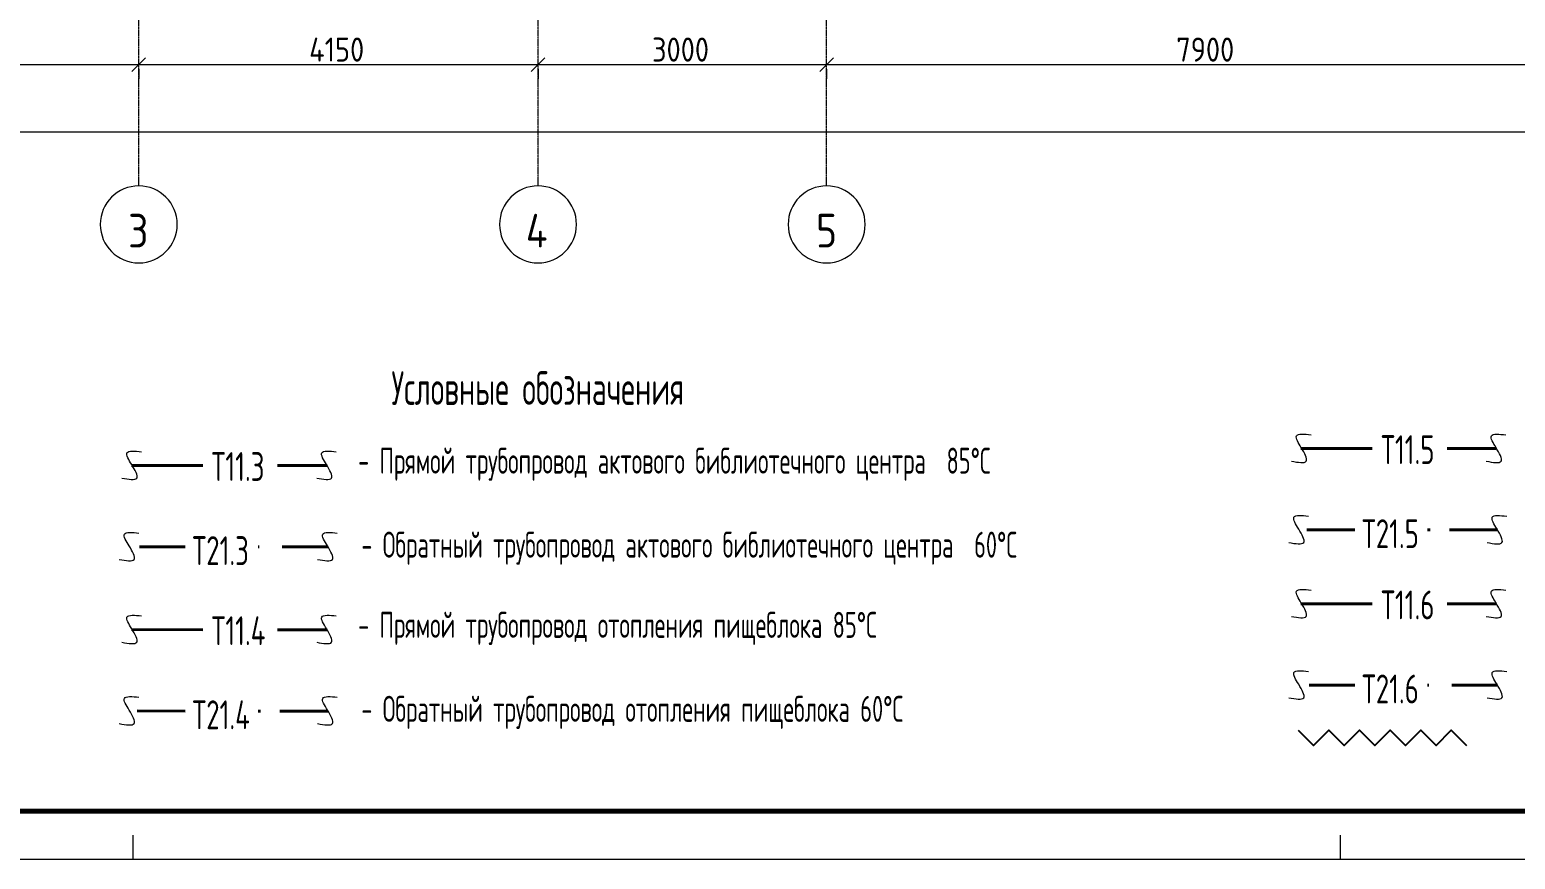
# Model space of a CAD drawing. Header units: millimetres. Extents: x -3929 to 624051, y 52832 to 514950.
# Drawn here: x 173525 to 188967, y 313246 to 321869 of the extents above; entities that cross this region are included whole.
import ezdxf

# ---------------------------------------------------------------- set-up
doc = ezdxf.new("R2010")
doc.units = ezdxf.units.MM
for name, pattern in [('ADSK_Линия сетки', [25, 20, -2.5, 0, -2.5]), ('GOST2.303 4', [7, 5, -2, 0]), ('Hidden', [7.14375, 4.7625, -2.38125])]:
    doc.linetypes.add(name, pattern=pattern)
for name, color, linetype in [('9_Форматы', 7, 'Continuous'), ('стояки', 7, 'Continuous'), ('т21.4', 142, 'Continuous')]:
    doc.layers.add(name, color=color, linetype=linetype)
for name, color, linetype, lineweight in [('_надписи ОВ', 7, 'Continuous', 20), ('ОВ-ИЗОЛЯЦИЯ', 7, 'Continuous', 25), ('ОВ-рамка', 7, 'Continuous', 30), ('Оси', 253, 'Continuous', 9), ('Размеры', 7, 'Continuous', 9)]:
    doc.layers.add(name, color=color, linetype=linetype, lineweight=lineweight)
for name, color, linetype, true_color in [('т11.1', 1, 'Continuous', 0xff0000), ('т11.3', 7, 'Continuous', 0xb82e00), ('т11.4', 7, 'Continuous', 0xd600d6), ('т11.5', 7, 'Continuous', 0x750000), ('т21.1', 5, 'Continuous', 0x0000ff), ('т21.3', 7, 'Continuous', 0x005c45), ('т21.5', 7, 'Continuous', 0x000061)]:
    doc.layers.add(name, color=color, linetype=linetype, true_color=true_color)
doc.styles.add('GOST Common', font='GOST_Common.ttf', dxfattribs={"width": 0.9, "height": 350})
doc.styles.add('GOST Common_1', font='GOST_Common.ttf', dxfattribs={"width": 0.9, "height": 250})
doc.styles.add('СТИЛЬ', font='simplex.shx', dxfattribs={"width": 0.65})

# ---------------------------------------------------------------- blocks, each defined once
blk = doc.blocks.new('3 этаж')
at = {"color": 253, "linetype": 'ByBlock', "lineweight": 0}
for p, q in [((365327, -88779), (365468, -88637)), ((365468, -88637), (365327, -88779)), ((369477, -88779), (369618, -88637)), ((369618, -88637), (369477, -88779)), ((372477, -88779), (372618, -88637)), ((372618, -88637), (372477, -88779))]:
    blk.add_line(p, q, dxfattribs=at)
at = {"layer": 'Оси', "color": 253, "linetype": 'ADSK_Линия сетки', "lineweight": 0}
for p, q in [((365398, -89970), (365398, -42931)), ((369548, -89970), (369548, -65189)), ((372548, -89970), (372548, -65189))]:
    blk.add_line(p, q, dxfattribs=at)
at = {"layer": 'Оси', "color": 253, "lineweight": 0}
for centre, start, end in [((365398, -90370), 0, 180), ((369548, -90370), 0, 180), ((372548, -90370), 0, 180), ((365398, -90370), 180, 0), ((369548, -90370), 180, 0), ((372548, -90370), 180, 0)]:
    blk.add_arc(centre, 400, start, end, dxfattribs=at)
at = {"layer": 'Размеры', "color": 253, "lineweight": 0}
for p, q in [((362248, -88708), (365548, -88708)), ((365248, -88708), (369698, -88708)), ((365398, -88758), (365398, -88858)), ((365398, -88758), (365398, -88858)), ((369398, -88708), (372698, -88708)), ((369548, -88758), (369548, -88858)), ((369548, -88758), (369548, -88858)), ((372398, -88708), (380598, -88708)), ((372548, -88758), (372548, -88858)), ((372548, -88758), (372548, -88858)), ((355748, -89408), (417898, -89408))]:
    blk.add_line(p, q, dxfattribs=at)
at = {"layer": 'Оси', "color": 253, "lineweight": 0, "style": 'GOST Common', "width": 0.9}
for s, p in [('3', (365287, -90610)), ('4', (369421, -90610)), ('5', (372437, -90610))]:
    blk.add_text(s, height=350, dxfattribs=at).set_placement(p)
at = {"layer": 'Размеры', "color": 253, "lineweight": 0, "style": 'GOST Common_1', "width": 0.9}
for s, p in [('4150', (367169, -88678)), ('3000', (370733, -88678)), ('7900', (376182, -88678))]:
    blk.add_text(s, height=250, dxfattribs=at).set_placement(p)
blk = doc.blocks.new('*U2998')
at = {"layer": '9_Форматы', "color": 7, "linetype": 'Continuous', "lineweight": 9, "ltscale": 100}
blk.add_lwpolyline([(5, -5), (5, 589), (-836, 589), (-836, -5)], close=True, dxfattribs=at)
at = {"layer": '9_Форматы', "color": 7, "linetype": 'Continuous', "lineweight": 9, "ltscale": 100, "const_width": 0.5}
blk.add_lwpolyline([(0, 0), (0, 584), (-816, 584), (-816, 0)], close=True, dxfattribs=at)
at = {"layer": '9_Форматы', "color": 7, "linetype": 'Continuous', "lineweight": 15, "ltscale": 100}
for points in [[(-626, -5), (-626, -2.5)], [(-500.5, -5), (-500.5, -2.5)]]:
    blk.add_lwpolyline(points, dxfattribs=at)

msp = doc.modelspace()

# ---------------------------------------------------------------- linework, layer by layer
at = {"layer": '_надписи ОВ', "ltscale": 10}
for points in [[(186640.294, 317384.323), (186794.477, 317384.425), (186742.663, 317524.194), (186693.307, 317646.376), (186844.011, 317658.543)], [(188665.074, 317383.951), (188819.257, 317384.053), (188767.443, 317523.822), (188718.087, 317646.004), (188868.791, 317658.17)], [(174483.5, 317208.641), (174637.684, 317208.743), (174585.869, 317348.512), (174536.514, 317470.694), (174687.217, 317482.86)], [(176508.28, 317208.268), (176662.464, 317208.371), (176610.65, 317348.139), (176561.294, 317470.322), (176711.998, 317482.488)], [(186613.294, 316538.935), (186767.477, 316539.037), (186715.663, 316678.806), (186666.307, 316800.988), (186817.011, 316813.154)], [(188674.688, 316538.56), (188828.871, 316538.663), (188777.057, 316678.431), (188727.701, 316800.614), (188878.405, 316812.78)], [(174456.5, 316363.252), (174610.684, 316363.355), (174558.869, 316503.124), (174509.514, 316625.306), (174660.217, 316637.472)], [(176517.894, 316362.878), (176672.078, 316362.98), (176620.263, 316502.749), (176570.908, 316624.931), (176721.611, 316637.097)], [(186640.294, 315770.135), (186794.477, 315770.237), (186742.663, 315910.006), (186693.307, 316032.188), (186844.011, 316044.354)], [(188665.074, 315769.762), (188819.257, 315769.865), (188767.443, 315909.634), (188718.087, 316031.816), (188868.791, 316043.982)], [(174483.5, 315502.075), (174637.684, 315502.178), (174585.869, 315641.946), (174536.514, 315764.129), (174687.217, 315776.295)], [(176508.28, 315501.703), (176662.464, 315501.805), (176610.65, 315641.574), (176561.294, 315763.756), (176711.998, 315775.922)], [(186613.294, 314924.747), (186767.477, 314924.849), (186715.663, 315064.618), (186666.307, 315186.8), (186817.011, 315198.966)], [(188674.688, 314924.372), (188828.871, 314924.475), (188777.057, 315064.243), (188727.701, 315186.426), (188878.405, 315198.592)], [(174456.5, 314656.687), (174610.684, 314656.789), (174558.869, 314796.558), (174509.514, 314918.74), (174660.217, 314930.907)], [(176517.894, 314656.312), (176672.078, 314656.415), (176620.263, 314796.184), (176570.908, 314918.366), (176721.611, 314930.532)]]:
    msp.add_spline(points, degree=3, dxfattribs=at)
at = {"layer": 'ОВ-ИЗОЛЯЦИЯ', "color": 7, "linetype": 'ByBlock'}
msp.add_lwpolyline([(186711.155, 314589.004), (186870.254, 314429.905), (187029.353, 314589.004), (187188.452, 314429.905), (187347.551, 314589.004), (187506.65, 314429.905), (187665.75, 314589.004), (187824.849, 314429.905), (187983.948, 314589.004), (188143.047, 314429.905), (188302.146, 314589.004), (188461.245, 314429.905)], dxfattribs=at)
at = {"layer": 'т11.1', "color": 233, "lineweight": 40}
for p, q in [((187480.747, 315900.81), (186738.469, 315900.941)), ((188772.863, 315900.566), (188258.895, 315900.68))]:
    msp.add_line(p, q, dxfattribs=at)
at = {"layer": 'т11.3', "lineweight": 40}
for p, q in [((175323.954, 317339.315), (174581.675, 317339.446)), ((176616.069, 317339.072), (176102.102, 317339.186))]:
    msp.add_line(p, q, dxfattribs=at)
at = {"layer": 'т11.4', "lineweight": 40}
for p, q in [((175323.954, 315632.75), (174581.675, 315632.881)), ((176616.069, 315632.506), (176102.102, 315632.62))]:
    msp.add_line(p, q, dxfattribs=at)
at = {"layer": 'т11.5', "lineweight": 40}
for p, q in [((187480.747, 317514.998), (186738.469, 317515.129)), ((188772.863, 317514.754), (188258.895, 317514.868))]:
    msp.add_line(p, q, dxfattribs=at)
at = {"layer": 'т21.1', "color": 165, "linetype": 'Hidden', "lineweight": 40, "ltscale": 100, "true_color": 0x5e67af}
for p, q in [((187299.021, 315055.422), (186721.082, 315055.55)), ((188782.476, 315055.176), (188055.646, 315055.455))]:
    msp.add_line(p, q, dxfattribs=at)
at = {"layer": 'т21.3', "linetype": 'Hidden', "lineweight": 40, "ltscale": 100}
for p, q in [((175142.228, 316493.928), (174564.289, 316494.056)), ((176625.683, 316493.682), (175898.853, 316493.961))]:
    msp.add_line(p, q, dxfattribs=at)
at = {"layer": 'т21.4', "linetype": 'GOST2.303 4', "lineweight": 40, "ltscale": 100}
for p, q in [((175142.228, 314787.362), (174564.289, 314787.491)), ((176625.683, 314787.116), (175898.853, 314787.395))]:
    msp.add_line(p, q, dxfattribs=at)
at = {"layer": 'т21.5', "linetype": 'GOST2.303 4', "lineweight": 40, "ltscale": 100}
for p, q in [((187299.021, 316669.61), (186721.082, 316669.738)), ((188782.476, 316669.364), (188055.646, 316669.643))]:
    msp.add_line(p, q, dxfattribs=at)

# ---------------------------------------------------------------- block references
at = {"layer": 'ОВ-рамка', "ltscale": 100, "transparency": 33554687, "xscale": 100, "yscale": 100, "zscale": 100}
msp.add_blockref('*U2998', (237201.455, 313745.999), dxfattribs=at)
at = {"layer": 'стояки', "color": 5, "lineweight": 40}
msp.add_blockref('3 этаж', (-190738.98, 410215.433), dxfattribs=at)

# ---------------------------------------------------------------- texts
at = {"layer": '_надписи ОВ', "ltscale": 10, "style": 'СТИЛЬ', "width": 0.6}
for s, height, p in [('Условные обозначения', 350, (177285.181, 317968.866)), ('- Прямой трубопровод актового библиотечного центра  85%%DС', 270, (176938.802, 317254.235)), ('- Обратный трубопровод актового библиотечного центра  60%%DС', 270, (176972.047, 316381.204)), ('- Прямой трубопровод отопления пищеблока 85%%DС', 270, (176938.802, 315547.669)), ('- Обратный трубопровод отопления пищеблока 60%%DС', 270, (176972.047, 314674.639))]:
    msp.add_text(s, height=height, dxfattribs=at).set_placement(p)
at = {"layer": '_надписи ОВ', "ltscale": 10, "char_height": 300, "width": 16480.02357, "attachment_point": 1, "line_spacing_factor": 0.7, "style": 'СТИЛЬ'}
for s, insert in [('Т11.5', (187572.162, 317654.143)), ('Т11.3', (175415.369, 317478.46)), ('Т21.5 ', (187373.062, 316780.173)), ('Т21.3 ', (175216.269, 316604.491)), ('Т11.6', (187572.162, 316039.954)), ('Т11.4', (175415.369, 315771.895)), ('Т21.6 ', (187373.062, 315165.985)), ('Т21.4 ', (175216.269, 314897.925))]:
    msp.add_mtext(s, dxfattribs=dict(at, insert=insert))

doc.saveas('drawing.dxf')
